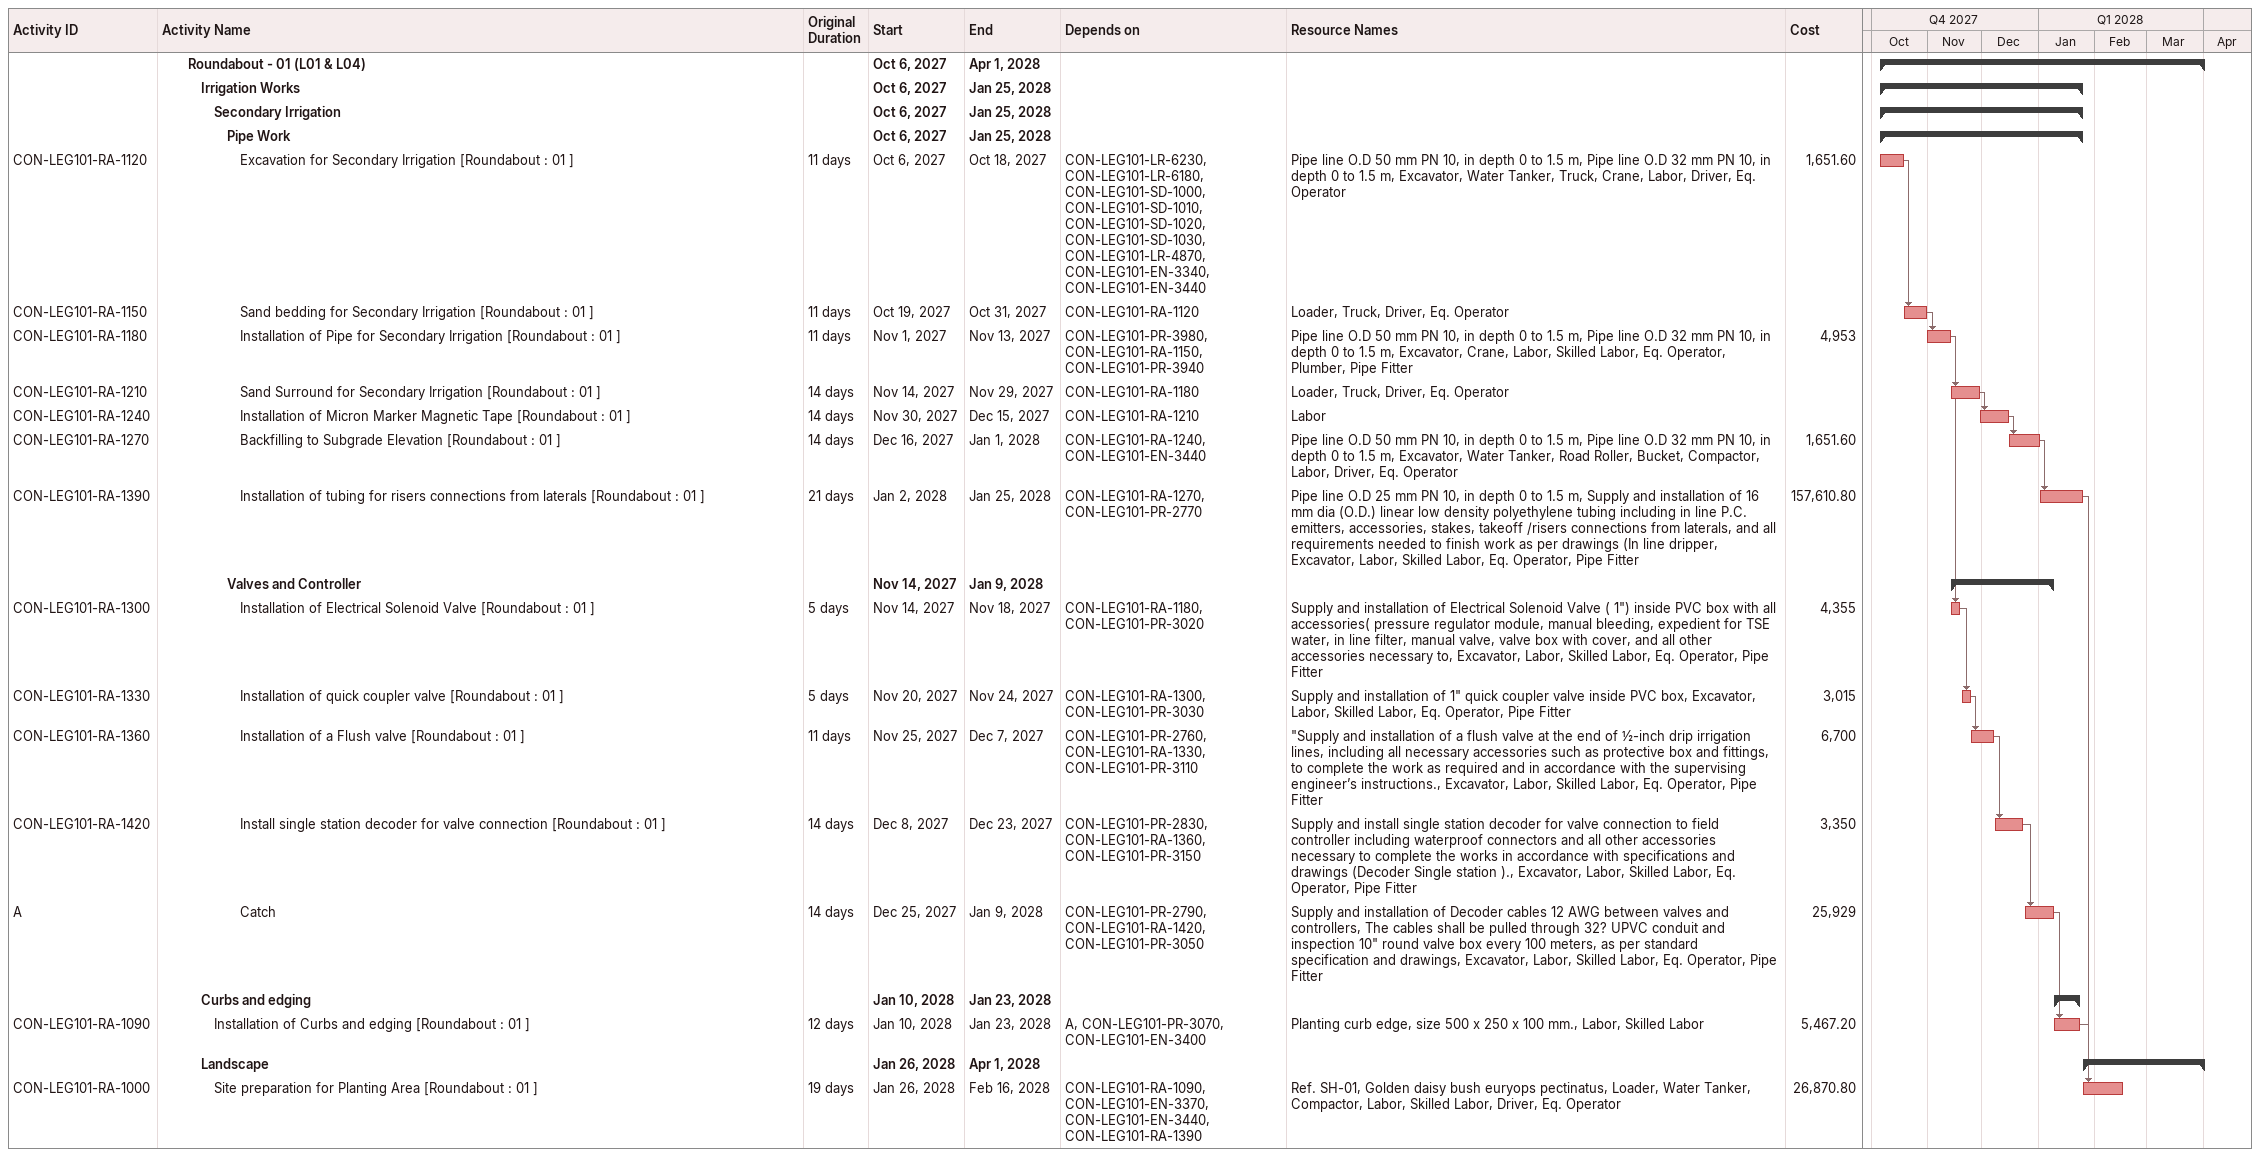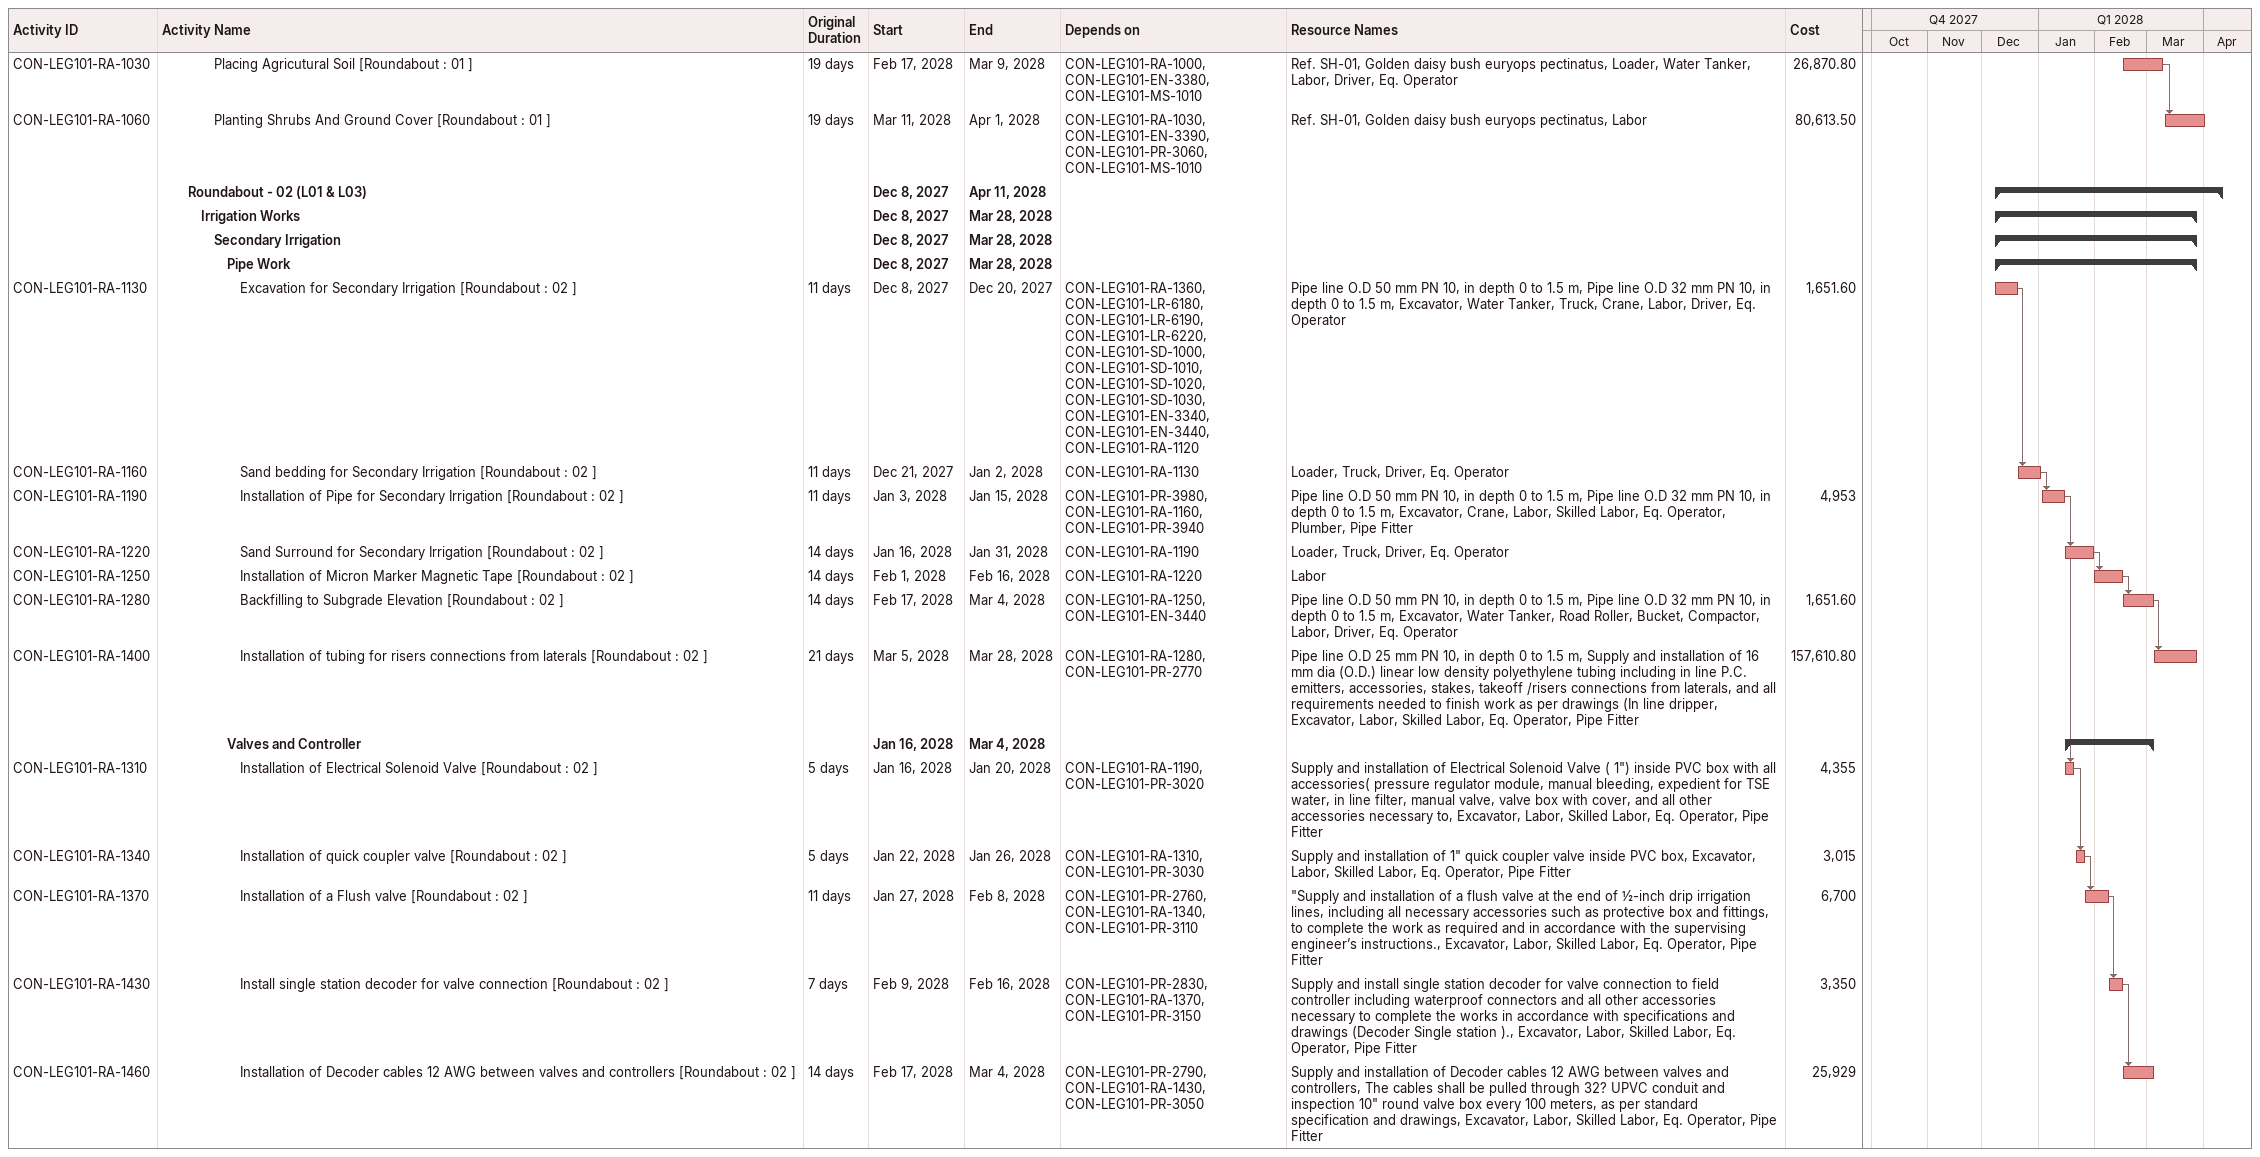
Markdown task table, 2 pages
| ID | Level | Task | Original duration | Start | Finish | Predecessors | Resources | Cost |
|---|---|---|---|---|---|---|---|---|
|  | 3 | **Roundabout - 01 (L01 & L04)** |  | 2027-10-06 | 2028-04-01 |  |  |  |
|  | 4 | **Irrigation Works** |  | 2027-10-06 | 2028-01-25 |  |  |  |
|  | 5 | **Secondary Irrigation** |  | 2027-10-06 | 2028-01-25 |  |  |  |
|  | 6 | **Pipe Work** |  | 2027-10-06 | 2028-01-25 |  |  |  |
| CON-LEG101-RA-1120 | 7 | Excavation for Secondary Irrigation [Roundabout : 01 ] | 11d | 2027-10-06 | 2027-10-18 | CON-LEG101-LR-6230, CON-LEG101-LR-6180, CON-LEG101-SD-1000, CON-LEG101-SD-1010, CON-LEG101-SD-1020, CON-LEG101-SD-1030, CON-LEG101-LR-4870, CON-LEG101-EN-3340, CON-LEG101-EN-3440 | Pipe line O.D 50 mm PN 10, in depth 0 to 1.5 m, Pipe line O.D 32 mm PN 10, in depth 0 to 1.5 m, Excavator, Water Tanker, Truck, Crane, Labor, Driver, Eq. Operator | 1651.60 |
| CON-LEG101-RA-1150 | 7 | Sand bedding for Secondary Irrigation [Roundabout : 01 ] | 11d | 2027-10-19 | 2027-10-31 | CON-LEG101-RA-1120 | Loader, Truck, Driver, Eq. Operator |  |
| CON-LEG101-RA-1180 | 7 | Installation of Pipe for Secondary Irrigation [Roundabout : 01 ] | 11d | 2027-11-01 | 2027-11-13 | CON-LEG101-PR-3980, CON-LEG101-RA-1150, CON-LEG101-PR-3940 | Pipe line O.D 50 mm PN 10, in depth 0 to 1.5 m, Pipe line O.D 32 mm PN 10, in depth 0 to 1.5 m, Excavator, Crane, Labor, Skilled Labor, Eq. Operator, Plumber, Pipe Fitter | 4953 |
| CON-LEG101-RA-1210 | 7 | Sand Surround for Secondary Irrigation [Roundabout : 01 ] | 14d | 2027-11-14 | 2027-11-29 | CON-LEG101-RA-1180 | Loader, Truck, Driver, Eq. Operator |  |
| CON-LEG101-RA-1240 | 7 | Installation of Micron Marker Magnetic Tape [Roundabout : 01 ] | 14d | 2027-11-30 | 2027-12-15 | CON-LEG101-RA-1210 | Labor |  |
| CON-LEG101-RA-1270 | 7 | Backfilling to Subgrade Elevation [Roundabout : 01 ] | 14d | 2027-12-16 | 2028-01-01 | CON-LEG101-RA-1240, CON-LEG101-EN-3440 | Pipe line O.D 50 mm PN 10, in depth 0 to 1.5 m, Pipe line O.D 32 mm PN 10, in depth 0 to 1.5 m, Excavator, Water Tanker, Road Roller, Bucket, Compactor, Labor, Driver, Eq. Operator | 1651.60 |
| CON-LEG101-RA-1390 | 7 | Installation of tubing for risers connections from laterals [Roundabout : 01 ] | 21d | 2028-01-02 | 2028-01-25 | CON-LEG101-RA-1270, CON-LEG101-PR-2770 | Pipe line O.D 25 mm PN 10, in depth 0 to 1.5 m, Supply and installation of 16 mm dia (O.D.) linear low density polyethylene tubing including in line P.C. emitters, accessories, stakes, takeoff /risers connections from laterals, and all requirements needed to finish work as per drawings (In line dripper, Excavator, Labor, Skilled Labor, Eq. Operator, Pipe Fitter | 157610.80 |
|  | 6 | **Valves and Controller** |  | 2027-11-14 | 2028-01-09 |  |  |  |
| CON-LEG101-RA-1300 | 7 | Installation of Electrical Solenoid Valve [Roundabout : 01 ] | 5d | 2027-11-14 | 2027-11-18 | CON-LEG101-RA-1180, CON-LEG101-PR-3020 | Supply and installation of Electrical Solenoid Valve ( 1") inside PVC box with all accessories( pressure regulator module, manual bleeding, expedient for TSE water, in line filter, manual valve, valve box with cover, and all other accessories necessary to, Excavator, Labor, Skilled Labor, Eq. Operator, Pipe Fitter | 4355 |
| CON-LEG101-RA-1330 | 7 | Installation of quick coupler valve [Roundabout : 01 ] | 5d | 2027-11-20 | 2027-11-24 | CON-LEG101-RA-1300, CON-LEG101-PR-3030 | Supply and installation of 1" quick coupler valve inside PVC box, Excavator, Labor, Skilled Labor, Eq. Operator, Pipe Fitter | 3015 |
| CON-LEG101-RA-1360 | 7 | Installation of a Flush valve [Roundabout : 01 ] | 11d | 2027-11-25 | 2027-12-07 | CON-LEG101-PR-2760, CON-LEG101-RA-1330, CON-LEG101-PR-3110 | "Supply and installation of a flush valve at the end of ½-inch drip irrigation lines, including all necessary accessories such as protective box and fittings, to complete the work as required and in accordance with the supervising engineer’s instructions., Excavator, Labor, Skilled Labor, Eq. Operator, Pipe Fitter | 6700 |
| CON-LEG101-RA-1420 | 7 | Install single station decoder for valve connection [Roundabout : 01 ] | 14d | 2027-12-08 | 2027-12-23 | CON-LEG101-PR-2830, CON-LEG101-RA-1360, CON-LEG101-PR-3150 | Supply and install single station decoder for valve connection to field controller including waterproof connectors and all other accessories necessary to complete the works in accordance with specifications and drawings (Decoder Single station )., Excavator, Labor, Skilled Labor, Eq. Operator, Pipe Fitter | 3350 |
| A | 7 | Catch | 14d | 2027-12-25 | 2028-01-09 | CON-LEG101-PR-2790, CON-LEG101-RA-1420, CON-LEG101-PR-3050 | Supply and installation of Decoder cables 12 AWG between valves and controllers, The cables shall be pulled through 32? UPVC conduit and inspection 10" round valve box every 100 meters, as per standard specification and drawings, Excavator, Labor, Skilled Labor, Eq. Operator, Pipe Fitter | 25929 |
|  | 4 | **Curbs and edging** |  | 2028-01-10 | 2028-01-23 |  |  |  |
| CON-LEG101-RA-1090 | 5 | Installation of Curbs and edging [Roundabout : 01 ] | 12d | 2028-01-10 | 2028-01-23 | A, CON-LEG101-PR-3070, CON-LEG101-EN-3400 | Planting curb edge, size 500 x 250 x 100 mm., Labor, Skilled Labor | 5467.20 |
|  | 4 | **Landscape** |  | 2028-01-26 | 2028-04-01 |  |  |  |
| CON-LEG101-RA-1000 | 5 | Site preparation for Planting Area [Roundabout : 01 ] | 19d | 2028-01-26 | 2028-02-16 | CON-LEG101-RA-1090, CON-LEG101-EN-3370, CON-LEG101-EN-3440, CON-LEG101-RA-1390 | Ref. SH-01, Golden daisy bush euryops pectinatus, Loader, Water Tanker, Compactor, Labor, Skilled Labor, Driver, Eq. Operator | 26870.80 |
| CON-LEG101-RA-1030 | 5 | Placing Agricutural Soil [Roundabout : 01 ] | 19d | 2028-02-17 | 2028-03-09 | CON-LEG101-RA-1000, CON-LEG101-EN-3380, CON-LEG101-MS-1010 | Ref. SH-01, Golden daisy bush euryops pectinatus, Loader, Water Tanker, Labor, Driver, Eq. Operator | 26870.80 |
| CON-LEG101-RA-1060 | 5 | Planting Shrubs And Ground Cover [Roundabout : 01 ] | 19d | 2028-03-11 | 2028-04-01 | CON-LEG101-RA-1030, CON-LEG101-EN-3390, CON-LEG101-PR-3060, CON-LEG101-MS-1010 | Ref. SH-01, Golden daisy bush euryops pectinatus, Labor | 80613.50 |
|  | 3 | **Roundabout - 02 (L01 & L03)** |  | 2027-12-08 | 2028-04-11 |  |  |  |
|  | 4 | **Irrigation Works** |  | 2027-12-08 | 2028-03-28 |  |  |  |
|  | 5 | **Secondary Irrigation** |  | 2027-12-08 | 2028-03-28 |  |  |  |
|  | 6 | **Pipe Work** |  | 2027-12-08 | 2028-03-28 |  |  |  |
| CON-LEG101-RA-1130 | 7 | Excavation for Secondary Irrigation [Roundabout : 02 ] | 11d | 2027-12-08 | 2027-12-20 | CON-LEG101-RA-1360, CON-LEG101-LR-6180, CON-LEG101-LR-6190, CON-LEG101-LR-6220, CON-LEG101-SD-1000, CON-LEG101-SD-1010, CON-LEG101-SD-1020, CON-LEG101-SD-1030, CON-LEG101-EN-3340, CON-LEG101-EN-3440, CON-LEG101-RA-1120 | Pipe line O.D 50 mm PN 10, in depth 0 to 1.5 m, Pipe line O.D 32 mm PN 10, in depth 0 to 1.5 m, Excavator, Water Tanker, Truck, Crane, Labor, Driver, Eq. Operator | 1651.60 |
| CON-LEG101-RA-1160 | 7 | Sand bedding for Secondary Irrigation [Roundabout : 02 ] | 11d | 2027-12-21 | 2028-01-02 | CON-LEG101-RA-1130 | Loader, Truck, Driver, Eq. Operator |  |
| CON-LEG101-RA-1190 | 7 | Installation of Pipe for Secondary Irrigation [Roundabout : 02 ] | 11d | 2028-01-03 | 2028-01-15 | CON-LEG101-PR-3980, CON-LEG101-RA-1160, CON-LEG101-PR-3940 | Pipe line O.D 50 mm PN 10, in depth 0 to 1.5 m, Pipe line O.D 32 mm PN 10, in depth 0 to 1.5 m, Excavator, Crane, Labor, Skilled Labor, Eq. Operator, Plumber, Pipe Fitter | 4953 |
| CON-LEG101-RA-1220 | 7 | Sand Surround for Secondary Irrigation [Roundabout : 02 ] | 14d | 2028-01-16 | 2028-01-31 | CON-LEG101-RA-1190 | Loader, Truck, Driver, Eq. Operator |  |
| CON-LEG101-RA-1250 | 7 | Installation of Micron Marker Magnetic Tape [Roundabout : 02 ] | 14d | 2028-02-01 | 2028-02-16 | CON-LEG101-RA-1220 | Labor |  |
| CON-LEG101-RA-1280 | 7 | Backfilling to Subgrade Elevation [Roundabout : 02 ] | 14d | 2028-02-17 | 2028-03-04 | CON-LEG101-RA-1250, CON-LEG101-EN-3440 | Pipe line O.D 50 mm PN 10, in depth 0 to 1.5 m, Pipe line O.D 32 mm PN 10, in depth 0 to 1.5 m, Excavator, Water Tanker, Road Roller, Bucket, Compactor, Labor, Driver, Eq. Operator | 1651.60 |
| CON-LEG101-RA-1400 | 7 | Installation of tubing for risers connections from laterals [Roundabout : 02 ] | 21d | 2028-03-05 | 2028-03-28 | CON-LEG101-RA-1280, CON-LEG101-PR-2770 | Pipe line O.D 25 mm PN 10, in depth 0 to 1.5 m, Supply and installation of 16 mm dia (O.D.) linear low density polyethylene tubing including in line P.C. emitters, accessories, stakes, takeoff /risers connections from laterals, and all requirements needed to finish work as per drawings (In line dripper, Excavator, Labor, Skilled Labor, Eq. Operator, Pipe Fitter | 157610.80 |
|  | 6 | **Valves and Controller** |  | 2028-01-16 | 2028-03-04 |  |  |  |
| CON-LEG101-RA-1310 | 7 | Installation of Electrical Solenoid Valve [Roundabout : 02 ] | 5d | 2028-01-16 | 2028-01-20 | CON-LEG101-RA-1190, CON-LEG101-PR-3020 | Supply and installation of Electrical Solenoid Valve ( 1") inside PVC box with all accessories( pressure regulator module, manual bleeding, expedient for TSE water, in line filter, manual valve, valve box with cover, and all other accessories necessary to, Excavator, Labor, Skilled Labor, Eq. Operator, Pipe Fitter | 4355 |
| CON-LEG101-RA-1340 | 7 | Installation of quick coupler valve [Roundabout : 02 ] | 5d | 2028-01-22 | 2028-01-26 | CON-LEG101-RA-1310, CON-LEG101-PR-3030 | Supply and installation of 1" quick coupler valve inside PVC box, Excavator, Labor, Skilled Labor, Eq. Operator, Pipe Fitter | 3015 |
| CON-LEG101-RA-1370 | 7 | Installation of a Flush valve [Roundabout : 02 ] | 11d | 2028-01-27 | 2028-02-08 | CON-LEG101-PR-2760, CON-LEG101-RA-1340, CON-LEG101-PR-3110 | "Supply and installation of a flush valve at the end of ½-inch drip irrigation lines, including all necessary accessories such as protective box and fittings, to complete the work as required and in accordance with the supervising engineer’s instructions., Excavator, Labor, Skilled Labor, Eq. Operator, Pipe Fitter | 6700 |
| CON-LEG101-RA-1430 | 7 | Install single station decoder for valve connection [Roundabout : 02 ] | 7d | 2028-02-09 | 2028-02-16 | CON-LEG101-PR-2830, CON-LEG101-RA-1370, CON-LEG101-PR-3150 | Supply and install single station decoder for valve connection to field controller including waterproof connectors and all other accessories necessary to complete the works in accordance with specifications and drawings (Decoder Single station )., Excavator, Labor, Skilled Labor, Eq. Operator, Pipe Fitter | 3350 |
| CON-LEG101-RA-1460 | 7 | Installation of Decoder cables 12 AWG between valves and controllers [Roundabout : 02 ] | 14d | 2028-02-17 | 2028-03-04 | CON-LEG101-PR-2790, CON-LEG101-RA-1430, CON-LEG101-PR-3050 | Supply and installation of Decoder cables 12 AWG between valves and controllers, The cables shall be pulled through 32? UPVC conduit and inspection 10" round valve box every 100 meters, as per standard specification and drawings, Excavator, Labor, Skilled Labor, Eq. Operator, Pipe Fitter | 25929 |
